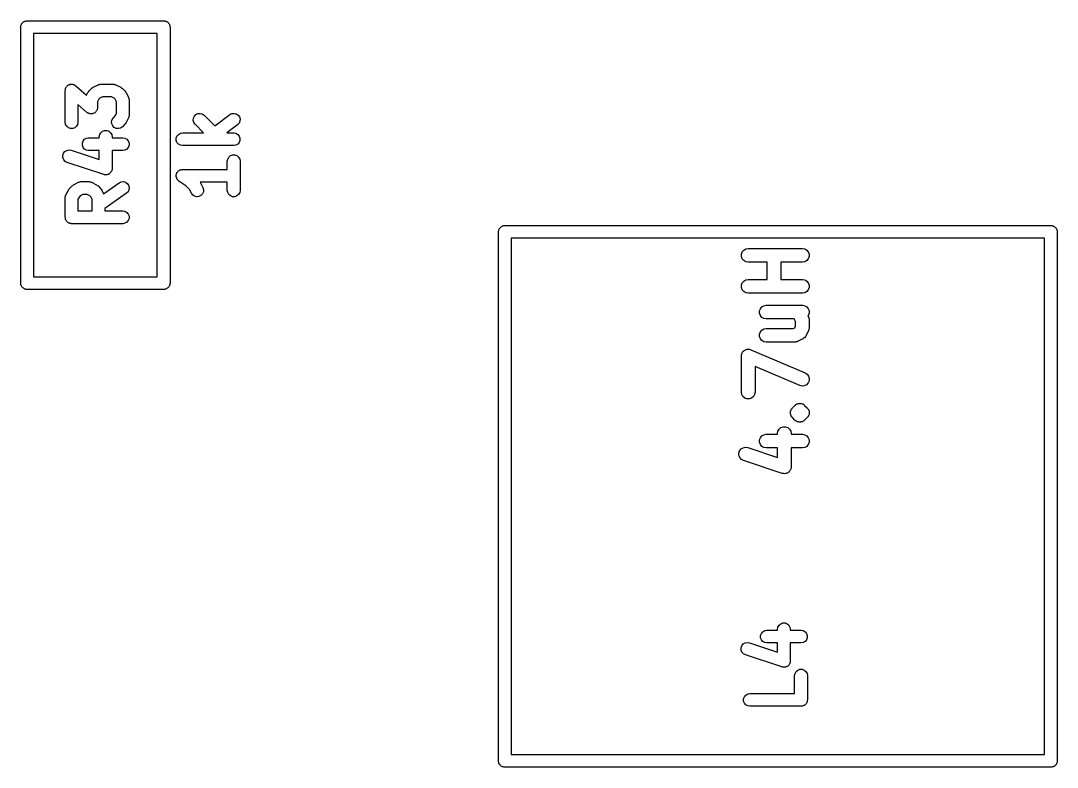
# Model space of a CAD drawing. Extents: x 10 to 287, y -200 to -10.
# Drawn here: x 120.92 to 133.07, y -84.58 to -75.83 of the extents above; entities that cross this region are included whole.
import ezdxf

# ---------------------------------------------------------------- set-up
doc = ezdxf.new("R2010")
doc.units = 0
doc.header["$MEASUREMENT"] = 0
doc.layers.add('BLACK', color=7, linetype='CONTINUOUS')

msp = doc.modelspace()

# ---------------------------------------------------------------- linework, layer by layer
at = {"layer": 'Black'}
for p, q in [((120.925, -75.9), (120.926, -75.8935)), ((120.925, -78.9), (120.925, -75.9)), ((120.926, -75.887), (120.928, -75.8808)), ((120.926, -75.8935), (120.926, -75.887)), ((120.928, -75.8808), (120.93, -75.8743)), ((120.93, -75.8743), (120.933, -75.8687)), ((120.933, -75.8687), (120.935, -75.8625)), ((120.935, -75.8625), (120.939, -75.8575)), ((120.939, -75.8575), (120.943, -75.8518)), ((120.943, -75.8518), (120.948, -75.8476)), ((120.948, -75.8476), (120.952, -75.8425)), ((120.952, -75.8425), (120.957, -75.8393)), ((120.957, -75.8393), (120.962, -75.835)), ((120.962, -75.835), (120.969, -75.8328)), ((120.969, -75.8328), (120.974, -75.8295)), ((120.974, -75.8295), (120.981, -75.8284)), ((120.981, -75.8284), (120.987, -75.8261)), ((120.987, -75.8261), (120.994, -75.8261)), ((120.994, -75.8261), (121, -75.825)), ((121, -75.825), (122.6, -75.825)), ((122.6, -75.825), (122.606, -75.8261)), ((122.606, -75.8261), (122.613, -75.8261)), ((122.613, -75.8261), (122.619, -75.8284)), ((122.619, -75.8284), (122.626, -75.8295)), ((122.626, -75.8295), (122.631, -75.8328)), ((122.631, -75.8328), (122.637, -75.835)), ((122.637, -75.835), (122.643, -75.8393)), ((122.643, -75.8393), (122.648, -75.8425)), ((122.648, -75.8425), (122.652, -75.8476)), ((122.652, -75.8476), (122.657, -75.8518)), ((122.657, -75.8518), (122.661, -75.8575)), ((122.661, -75.8575), (122.665, -75.8625)), ((122.665, -75.8625), (122.667, -75.8687)), ((122.667, -75.8687), (122.67, -75.8743)), ((122.67, -75.8743), (122.672, -75.8808)), ((122.672, -75.8808), (122.674, -75.887)), ((122.674, -75.887), (122.674, -75.8935)), ((122.674, -75.8935), (122.675, -75.9)), ((122.675, -75.9), (122.675, -78.9)), ((122.525, -75.975), (121.075, -75.975)), ((121.075, -75.975), (121.075, -78.825)), ((122.525, -78.825), (122.525, -75.975)), ((121.446, -76.6429), (121.448, -76.6356)), ((121.446, -77.0143), (121.446, -76.6429)), ((121.448, -76.6283), (121.45, -76.6229)), ((121.448, -76.6356), (121.448, -76.6283)), ((121.45, -76.6229), (121.451, -76.6172)), ((121.451, -76.6172), (121.455, -76.6109)), ((121.455, -76.6109), (121.457, -76.604)), ((121.457, -76.604), (121.461, -76.5997)), ((121.461, -76.5997), (121.464, -76.5946)), ((121.464, -76.5946), (121.47, -76.5899)), ((121.47, -76.5899), (121.474, -76.5844)), ((121.474, -76.5844), (121.479, -76.5816)), ((121.479, -76.5816), (121.484, -76.5779)), ((121.484, -76.5779), (121.491, -76.5754)), ((121.491, -76.5754), (121.497, -76.5719)), ((121.497, -76.5719), (121.503, -76.571)), ((121.503, -76.571), (121.508, -76.569)), ((121.508, -76.569), (121.516, -76.569)), ((121.516, -76.569), (121.523, -76.5679)), ((121.523, -76.5679), (121.529, -76.569)), ((121.529, -76.569), (121.534, -76.569)), ((121.534, -76.569), (121.541, -76.5715)), ((121.541, -76.5715), (121.549, -76.5729)), ((121.549, -76.5729), (121.553, -76.5759)), ((121.553, -76.5759), (121.559, -76.5779)), ((121.559, -76.5779), (121.565, -76.5826)), ((121.565, -76.5826), (121.571, -76.5864)), ((121.571, -76.5864), (121.697, -76.6964)), ((121.711, -76.6665), (121.719, -76.6568)), ((121.719, -76.6568), (121.726, -76.647)), ((121.726, -76.647), (121.754, -76.6184)), ((121.754, -76.6184), (121.764, -76.6115)), ((121.764, -76.6115), (121.774, -76.6043)), ((121.774, -76.6043), (121.831, -76.5758)), ((121.831, -76.5758), (121.835, -76.5745)), ((121.835, -76.5745), (121.839, -76.5724)), ((121.839, -76.5724), (121.847, -76.5709)), ((121.847, -76.5709), (121.856, -76.5683)), ((121.856, -76.5683), (121.86, -76.5686)), ((121.86, -76.5686), (121.864, -76.5679)), ((121.864, -76.5679), (122.007, -76.5679)), ((122.007, -76.5679), (122.011, -76.5686)), ((122.011, -76.5686), (122.016, -76.5683)), ((122.016, -76.5683), (122.024, -76.5709)), ((122.024, -76.5709), (122.033, -76.5724)), ((122.033, -76.5724), (122.037, -76.5745)), ((122.037, -76.5745), (122.041, -76.5758)), ((122.041, -76.5758), (122.098, -76.6043)), ((122.098, -76.6043), (122.107, -76.6115)), ((122.107, -76.6115), (122.117, -76.6184)), ((122.117, -76.6184), (122.146, -76.647)), ((122.146, -76.647), (122.153, -76.6568)), ((122.153, -76.6568), (122.16, -76.6665)), ((121.697, -76.6964), (121.711, -76.6665)), ((121.84, -76.7444), (121.825, -76.7748)), ((121.825, -76.7748), (121.825, -76.8429)), ((121.852, -76.7331), (121.84, -76.7444)), ((121.882, -76.7179), (121.852, -76.7331)), ((121.989, -76.7179), (121.882, -76.7179)), ((122.02, -76.7331), (121.989, -76.7179)), ((122.031, -76.7444), (122.02, -76.7331)), ((122.046, -76.7748), (122.031, -76.7444)), ((122.046, -76.9109), (122.046, -76.7748)), ((122.16, -76.6665), (122.189, -76.7236)), ((122.189, -76.7236), (122.19, -76.7277)), ((122.19, -76.7277), (122.192, -76.7315)), ((122.192, -76.7315), (122.193, -76.7401)), ((122.193, -76.7401), (122.196, -76.7486)), ((122.196, -76.7486), (122.196, -76.7529)), ((122.196, -76.7529), (122.196, -76.7571)), ((122.196, -76.7571), (122.196, -76.9286)), ((121.701, -76.8993), (121.596, -76.8081)), ((121.596, -76.8081), (121.596, -77.0143)), ((121.707, -76.9031), (121.701, -76.8993)), ((121.712, -76.9078), (121.707, -76.9031)), ((121.718, -76.9098), (121.712, -76.9078)), ((121.787, -76.9078), (121.781, -76.9103)), ((121.792, -76.9041), (121.787, -76.9078)), ((121.797, -76.9013), (121.792, -76.9041)), ((121.802, -76.8958), (121.797, -76.9013)), ((121.807, -76.8911), (121.802, -76.8958)), ((121.81, -76.8861), (121.807, -76.8911)), ((121.814, -76.8817), (121.81, -76.8861)), ((121.817, -76.8749), (121.814, -76.8817)), ((121.82, -76.8685), (121.817, -76.8749)), ((121.821, -76.8628), (121.82, -76.8685)), ((121.824, -76.8574), (121.821, -76.8628)), ((121.825, -76.8429), (121.824, -76.8501)), ((121.824, -76.8501), (121.824, -76.8574)), ((121.451, -77.0399), (121.446, -77.0143)), ((121.596, -77.0143), (121.592, -77.0399)), ((121.723, -76.9128), (121.718, -76.9098)), ((121.73, -76.9142), (121.723, -76.9128)), ((121.737, -76.9167), (121.73, -76.9142)), ((121.743, -76.9167), (121.737, -76.9167)), ((121.748, -76.9178), (121.743, -76.9167)), ((121.756, -76.9167), (121.748, -76.9178)), ((121.763, -76.9167), (121.756, -76.9167)), ((121.768, -76.9147), (121.763, -76.9167)), ((121.774, -76.9138), (121.768, -76.9147)), ((121.781, -76.9103), (121.774, -76.9138)), ((121.99, -77.0077), (121.996, -76.9826)), ((121.992, -77.0337), (121.99, -77.0077)), ((121.996, -76.9826), (122.011, -76.9613)), ((122.011, -76.9613), (122.031, -76.9413)), ((122.031, -76.9413), (122.046, -76.9109)), ((122.153, -77.0289), (122.146, -77.0387)), ((122.16, -77.0193), (122.153, -77.0289)), ((122.189, -76.9621), (122.16, -77.0193)), ((122.19, -76.958), (122.189, -76.9621)), ((122.192, -76.9542), (122.19, -76.958)), ((122.193, -76.9456), (122.192, -76.9542)), ((122.196, -76.9371), (122.193, -76.9456)), ((122.196, -76.9286), (122.196, -76.9328)), ((122.196, -76.9328), (122.196, -76.9371)), ((122.947, -76.9923), (122.949, -76.9663)), ((122.953, -77.0174), (122.947, -76.9923)), ((122.949, -76.9663), (122.96, -76.9427)), ((122.968, -77.0387), (122.953, -77.0174)), ((122.96, -76.9427), (122.978, -76.9243)), ((122.978, -76.9243), (123.002, -76.9133)), ((123.002, -76.9133), (123.028, -76.911)), ((123.028, -76.911), (123.053, -76.9177)), ((123.053, -76.9177), (123.074, -76.9327)), ((123.074, -76.9327), (123.2, -77.0581)), ((123.2, -77.0581), (123.376, -76.9257)), ((123.376, -76.9257), (123.4, -76.9139)), ((123.4, -76.9139), (123.426, -76.9108)), ((123.426, -76.9108), (123.451, -76.9167)), ((123.451, -76.9167), (123.473, -76.931)), ((123.484, -77.0267), (123.466, -77.0457)), ((123.473, -76.931), (123.488, -76.9518)), ((123.494, -77.0028), (123.484, -77.0267)), ((123.488, -76.9518), (123.496, -76.9767)), ((123.496, -76.9767), (123.494, -77.0028)), ((121.464, -77.0625), (121.451, -77.0399)), ((121.484, -77.0792), (121.464, -77.0625)), ((121.508, -77.0881), (121.484, -77.0792)), ((121.534, -77.0881), (121.508, -77.0881)), ((121.559, -77.0792), (121.534, -77.0881)), ((121.579, -77.0625), (121.559, -77.0792)), ((121.592, -77.0399), (121.579, -77.0625)), ((121.851, -77.1601), (121.864, -77.1375)), ((121.864, -77.1375), (121.884, -77.1208)), ((121.884, -77.1208), (121.908, -77.1119)), ((121.908, -77.1119), (121.934, -77.1119)), ((121.934, -77.1119), (121.959, -77.1208)), ((121.959, -77.1208), (121.979, -77.1375)), ((121.979, -77.1375), (121.992, -77.1601)), ((122.003, -77.0573), (121.992, -77.0337)), ((122.021, -77.0757), (122.003, -77.0573)), ((122.045, -77.0867), (122.021, -77.0757)), ((122.071, -77.089), (122.045, -77.0867)), ((122.096, -77.0823), (122.071, -77.089)), ((122.117, -77.0673), (122.096, -77.0823)), ((122.146, -77.0387), (122.117, -77.0673)), ((122.773, -77.1568), (122.796, -77.1438)), ((122.796, -77.1438), (122.821, -77.1393)), ((122.821, -77.1393), (123.069, -77.1393)), ((123.069, -77.1393), (122.968, -77.0387)), ((123.466, -77.0457), (123.342, -77.1393)), ((123.342, -77.1393), (123.421, -77.1393)), ((123.421, -77.1393), (123.447, -77.1438)), ((123.447, -77.1438), (123.47, -77.1568)), ((121.648, -77.2584), (121.656, -77.2339)), ((121.648, -77.2845), (121.648, -77.2584)), ((121.656, -77.2339), (121.673, -77.214)), ((121.673, -77.214), (121.696, -77.201)), ((121.696, -77.201), (121.721, -77.1964)), ((121.721, -77.1964), (121.846, -77.1964)), ((121.846, -77.1857), (121.851, -77.1601)), ((121.846, -77.1964), (121.846, -77.1857)), ((121.992, -77.1601), (121.996, -77.1857)), ((121.996, -77.1857), (121.996, -77.1964)), ((121.996, -77.1964), (122.121, -77.1964)), ((122.121, -77.1964), (122.147, -77.201)), ((122.147, -77.201), (122.17, -77.214)), ((122.17, -77.214), (122.186, -77.2339)), ((122.186, -77.2339), (122.195, -77.2584)), ((122.195, -77.2584), (122.195, -77.2845)), ((122.748, -77.2013), (122.756, -77.1768)), ((122.748, -77.2273), (122.748, -77.2013)), ((122.756, -77.2518), (122.748, -77.2273)), ((122.756, -77.1768), (122.773, -77.1568)), ((122.773, -77.2717), (122.756, -77.2518)), ((122.796, -77.2848), (122.773, -77.2717)), ((123.47, -77.2717), (123.447, -77.2848)), ((123.47, -77.1568), (123.486, -77.1768)), ((123.486, -77.2518), (123.47, -77.2717)), ((123.486, -77.1768), (123.495, -77.2013)), ((123.495, -77.2273), (123.486, -77.2518)), ((123.495, -77.2013), (123.495, -77.2273)), ((121.419, -77.4033), (121.427, -77.3786)), ((121.427, -77.3786), (121.443, -77.3582)), ((121.443, -77.3582), (121.465, -77.3445)), ((121.465, -77.3445), (121.491, -77.3393)), ((121.491, -77.3393), (121.517, -77.3431)), ((121.517, -77.3431), (121.846, -77.4531)), ((121.656, -77.3089), (121.648, -77.2845)), ((121.673, -77.3289), (121.656, -77.3089)), ((121.696, -77.3419), (121.673, -77.3289)), ((121.721, -77.3464), (121.696, -77.3419)), ((121.846, -77.3464), (121.721, -77.3464)), ((121.846, -77.4531), (121.846, -77.3464)), ((122.121, -77.3464), (121.996, -77.3464)), ((121.996, -77.3464), (121.996, -77.5571)), ((122.147, -77.3419), (122.121, -77.3464)), ((122.17, -77.3289), (122.147, -77.3419)), ((122.186, -77.3089), (122.17, -77.3289)), ((122.195, -77.2845), (122.186, -77.3089)), ((122.821, -77.2893), (122.796, -77.2848)), ((123.421, -77.2893), (122.821, -77.2893)), ((123.447, -77.2848), (123.421, -77.2893)), ((121.419, -77.4293), (121.419, -77.4033)), ((121.429, -77.4535), (121.419, -77.4293)), ((121.446, -77.473), (121.429, -77.4535)), ((121.469, -77.4854), (121.446, -77.473)), ((121.898, -77.6283), (121.469, -77.4854)), ((123.346, -77.4714), (123.351, -77.4458)), ((123.346, -77.5679), (123.346, -77.4714)), ((123.351, -77.4458), (123.364, -77.4232)), ((123.364, -77.4232), (123.384, -77.4065)), ((123.384, -77.4065), (123.408, -77.3976)), ((123.408, -77.3976), (123.434, -77.3976)), ((123.434, -77.3976), (123.459, -77.4065)), ((123.459, -77.4065), (123.479, -77.4232)), ((123.479, -77.4232), (123.492, -77.4458)), ((123.492, -77.4458), (123.496, -77.4714)), ((123.496, -77.4714), (123.496, -77.8143)), ((121.903, -77.6291), (121.898, -77.6283)), ((121.908, -77.631), (121.903, -77.6291)), ((121.916, -77.631), (121.908, -77.631)), ((121.923, -77.6321), (121.916, -77.631)), ((121.929, -77.631), (121.923, -77.6321)), ((121.934, -77.631), (121.929, -77.631)), ((121.942, -77.6284), (121.934, -77.631)), ((121.949, -77.6269), (121.942, -77.6284)), ((121.954, -77.624), (121.949, -77.6269)), ((121.959, -77.6221), (121.954, -77.624)), ((121.965, -77.6172), (121.959, -77.6221)), ((121.971, -77.6133), (121.965, -77.6172)), ((121.975, -77.6089), (121.971, -77.6133)), ((121.979, -77.6054), (121.975, -77.6089)), ((121.983, -77.5988), (121.979, -77.6054)), ((121.987, -77.5929), (121.983, -77.5988)), ((121.989, -77.5876), (121.987, -77.5929)), ((121.992, -77.5828), (121.989, -77.5876)), ((121.993, -77.5753), (121.992, -77.5828)), ((121.996, -77.5681), (121.993, -77.5753)), ((121.996, -77.5571), (121.995, -77.5626)), ((121.995, -77.5626), (121.996, -77.5681)), ((122.747, -77.638), (122.748, -77.634)), ((122.748, -77.6469), (122.747, -77.638)), ((122.748, -77.6298), (122.751, -77.6214)), ((122.748, -77.634), (122.748, -77.6298)), ((122.751, -77.6214), (122.753, -77.6127)), ((122.753, -77.6127), (122.755, -77.6093)), ((122.755, -77.6093), (122.756, -77.6054)), ((122.756, -77.6054), (122.762, -77.5985)), ((122.762, -77.5985), (122.767, -77.591)), ((122.767, -77.591), (122.771, -77.5886)), ((122.771, -77.5886), (122.773, -77.5854)), ((122.773, -77.5854), (122.781, -77.5809)), ((122.781, -77.5809), (122.788, -77.5756)), ((122.788, -77.5756), (122.792, -77.5745)), ((122.792, -77.5745), (122.796, -77.5724)), ((122.796, -77.5724), (122.805, -77.5708)), ((122.805, -77.5708), (122.813, -77.5683)), ((122.813, -77.5683), (122.817, -77.5686)), ((122.817, -77.5686), (122.821, -77.5679)), ((122.821, -77.5679), (123.346, -77.5679)), ((121.526, -77.7613), (121.535, -77.7544)), ((121.535, -77.7544), (121.545, -77.7472)), ((121.545, -77.7472), (121.602, -77.7186)), ((121.602, -77.7186), (121.606, -77.7174)), ((121.606, -77.7174), (121.61, -77.7152)), ((121.61, -77.7152), (121.619, -77.7137)), ((121.619, -77.7137), (121.627, -77.7112)), ((121.627, -77.7112), (121.631, -77.7115)), ((121.631, -77.7115), (121.636, -77.7107)), ((121.636, -77.7107), (121.721, -77.7107)), ((121.721, -77.7107), (121.726, -77.7115)), ((121.726, -77.7115), (121.73, -77.7112)), ((121.73, -77.7112), (121.738, -77.7137)), ((121.738, -77.7137), (121.747, -77.7152)), ((121.747, -77.7152), (121.751, -77.7174)), ((121.751, -77.7174), (121.755, -77.7186)), ((121.755, -77.7186), (121.812, -77.7472)), ((121.812, -77.7472), (121.822, -77.7544)), ((121.822, -77.7544), (121.832, -77.7613)), ((121.896, -77.8522), (122.078, -77.7243)), ((122.078, -77.7243), (122.102, -77.7133)), ((122.102, -77.7133), (122.128, -77.711)), ((122.128, -77.711), (122.153, -77.7177)), ((122.153, -77.7177), (122.174, -77.7327)), ((122.174, -77.7327), (122.189, -77.754)), ((122.189, -77.754), (122.196, -77.7792)), ((122.748, -77.6559), (122.748, -77.6469)), ((122.749, -77.6598), (122.748, -77.6559)), ((122.749, -77.6639), (122.749, -77.6598)), ((122.753, -77.6719), (122.749, -77.6639)), ((122.756, -77.6804), (122.753, -77.6719)), ((122.759, -77.6835), (122.756, -77.6804)), ((122.761, -77.6873), (122.759, -77.6835)), ((122.767, -77.6935), (122.761, -77.6873)), ((122.773, -77.7003), (122.767, -77.6935)), ((122.777, -77.7024), (122.773, -77.7003)), ((122.78, -77.7053), (122.777, -77.7024)), ((122.859, -77.7583), (122.78, -77.7053)), ((122.903, -77.8016), (122.859, -77.7583)), ((123.346, -77.7179), (123.027, -77.7179)), ((123.027, -77.7179), (123.031, -77.7236)), ((123.031, -77.7236), (123.06, -77.7807)), ((123.346, -77.8143), (123.346, -77.7179)), ((121.449, -77.883), (121.451, -77.8743)), ((121.451, -77.8743), (121.453, -77.8706)), ((121.453, -77.8706), (121.454, -77.8665)), ((121.454, -77.8665), (121.483, -77.8093)), ((121.483, -77.8093), (121.49, -77.7997)), ((121.49, -77.7997), (121.497, -77.7898)), ((121.497, -77.7898), (121.526, -77.7613)), ((121.623, -77.8759), (121.612, -77.8873)), ((121.653, -77.8607), (121.623, -77.8759)), ((121.704, -77.8607), (121.653, -77.8607)), ((121.734, -77.8759), (121.704, -77.8607)), ((121.746, -77.8873), (121.734, -77.8759)), ((121.832, -77.7613), (121.86, -77.7898)), ((121.86, -77.7898), (121.867, -77.7997)), ((121.867, -77.7997), (121.874, -77.8093)), ((121.874, -77.8093), (121.896, -77.8522)), ((122.164, -77.8472), (121.911, -78.0248)), ((122.183, -77.8287), (122.164, -77.8472)), ((122.194, -77.8051), (122.183, -77.8287)), ((122.196, -77.7792), (122.194, -77.8051)), ((122.926, -77.8478), (122.903, -77.8016)), ((122.941, -77.8687), (122.926, -77.8478)), ((122.963, -77.8831), (122.941, -77.8687)), ((123.038, -77.8745), (123.014, -77.8862)), ((123.055, -77.8556), (123.038, -77.8745)), ((123.066, -77.8317), (123.055, -77.8556)), ((123.06, -77.7807), (123.067, -77.8057)), ((123.067, -77.8057), (123.066, -77.8317)), ((123.351, -77.8399), (123.346, -77.8143)), ((123.364, -77.8625), (123.351, -77.8399)), ((123.384, -77.8792), (123.364, -77.8625)), ((123.408, -77.8881), (123.384, -77.8792)), ((123.459, -77.8792), (123.434, -77.8881)), ((123.479, -77.8625), (123.459, -77.8792)), ((123.492, -77.8399), (123.479, -77.8625)), ((123.496, -77.8143), (123.492, -77.8399)), ((121.446, -77.9), (121.447, -77.8957)), ((121.446, -78.1286), (121.446, -77.9)), ((121.447, -77.8914), (121.449, -77.883)), ((121.447, -77.8957), (121.447, -77.8914)), ((121.612, -77.8873), (121.596, -77.9177)), ((121.596, -77.9177), (121.596, -78.0536)), ((121.761, -77.9177), (121.746, -77.8873)), ((121.761, -78.0536), (121.761, -77.9177)), ((122.988, -77.8892), (122.963, -77.8831)), ((123.014, -77.8862), (122.988, -77.8892)), ((123.434, -77.8881), (123.408, -77.8881)), ((121.596, -78.0536), (121.761, -78.0536)), ((121.911, -78.0248), (121.911, -78.0536)), ((121.911, -78.0536), (122.121, -78.0536)), ((122.121, -78.0536), (122.147, -78.0581)), ((122.147, -78.0581), (122.17, -78.0711)), ((122.17, -78.0711), (122.186, -78.0911)), ((122.186, -78.0911), (122.195, -78.1155)), ((122.195, -78.1155), (122.195, -78.1416)), ((121.448, -78.135), (121.446, -78.1286)), ((121.448, -78.1416), (121.448, -78.135)), ((121.45, -78.1478), (121.448, -78.1416)), ((121.451, -78.1542), (121.45, -78.1478)), ((121.454, -78.1599), (121.451, -78.1542)), ((121.456, -78.1661), (121.454, -78.1599)), ((121.461, -78.1711), (121.456, -78.1661)), ((121.464, -78.1768), (121.461, -78.1711)), ((121.469, -78.181), (121.464, -78.1768)), ((121.473, -78.186), (121.469, -78.181)), ((121.479, -78.1893), (121.473, -78.186)), ((121.484, -78.1935), (121.479, -78.1893)), ((121.49, -78.1958), (121.484, -78.1935)), ((121.496, -78.199), (121.49, -78.1958)), ((121.502, -78.2002), (121.496, -78.199)), ((121.508, -78.2024), (121.502, -78.2002)), ((121.515, -78.2024), (121.508, -78.2024)), ((121.521, -78.2036), (121.515, -78.2024)), ((122.121, -78.2036), (121.521, -78.2036)), ((122.147, -78.199), (122.121, -78.2036)), ((122.17, -78.186), (122.147, -78.199)), ((122.186, -78.1661), (122.17, -78.186)), ((122.195, -78.1416), (122.186, -78.1661)), ((126.548, -78.2476), (126.552, -78.2425)), ((126.552, -78.2425), (126.557, -78.2393)), ((126.557, -78.2393), (126.562, -78.235)), ((126.562, -78.235), (126.569, -78.2328)), ((126.569, -78.2328), (126.574, -78.2295)), ((126.574, -78.2295), (126.581, -78.2284)), ((126.581, -78.2284), (126.587, -78.2261)), ((126.587, -78.2261), (126.594, -78.2261)), ((126.594, -78.2261), (126.6, -78.225)), ((126.6, -78.225), (133, -78.225)), ((133, -78.225), (133.006, -78.2261)), ((133.006, -78.2261), (133.013, -78.2261)), ((133.013, -78.2261), (133.019, -78.2284)), ((133.019, -78.2284), (133.026, -78.2295)), ((133.026, -78.2295), (133.031, -78.2328)), ((133.031, -78.2328), (133.037, -78.235)), ((133.037, -78.235), (133.043, -78.2393)), ((133.043, -78.2393), (133.048, -78.2425)), ((133.048, -78.2425), (133.052, -78.2476)), ((126.525, -78.3), (126.526, -78.2935)), ((126.525, -84.5), (126.525, -78.3)), ((126.526, -78.287), (126.528, -78.2808)), ((126.526, -78.2935), (126.526, -78.287)), ((126.528, -78.2808), (126.53, -78.2743)), ((126.53, -78.2743), (126.533, -78.2687)), ((126.533, -78.2687), (126.535, -78.2625)), ((126.535, -78.2625), (126.539, -78.2575)), ((126.539, -78.2575), (126.543, -78.2518)), ((126.543, -78.2518), (126.548, -78.2476)), ((133.052, -78.2476), (133.057, -78.2518)), ((133.057, -78.2518), (133.061, -78.2575)), ((133.061, -78.2575), (133.065, -78.2625)), ((133.065, -78.2625), (133.067, -78.2687)), ((133.067, -78.2687), (133.07, -78.2743)), ((133.07, -78.2743), (133.072, -78.2808)), ((133.072, -78.2808), (133.074, -78.287)), ((133.074, -78.287), (133.074, -78.2935)), ((133.074, -78.2935), (133.075, -78.3)), ((133.075, -78.3), (133.075, -84.5)), ((126.675, -78.375), (126.675, -84.425)), ((132.925, -78.375), (126.675, -78.375)), ((132.925, -84.425), (132.925, -78.375)), ((129.373, -78.5615), (129.383, -78.5354)), ((129.373, -78.5893), (129.373, -78.5615)), ((129.383, -78.6154), (129.373, -78.5893)), ((129.383, -78.5354), (129.401, -78.5141)), ((129.401, -78.5141), (129.425, -78.5002)), ((129.425, -78.5002), (129.452, -78.4953)), ((129.452, -78.4953), (130.087, -78.4953)), ((130.087, -78.4953), (130.115, -78.5002)), ((130.115, -78.5002), (130.139, -78.5141)), ((130.139, -78.5141), (130.157, -78.5354)), ((130.157, -78.5354), (130.166, -78.5615)), ((130.166, -78.5893), (130.157, -78.6154)), ((130.166, -78.5615), (130.166, -78.5893)), ((129.401, -78.6366), (129.383, -78.6154)), ((129.425, -78.6505), (129.401, -78.6366)), ((129.452, -78.6554), (129.425, -78.6505)), ((129.675, -78.6554), (129.452, -78.6554)), ((129.675, -78.8582), (129.675, -78.6554)), ((130.087, -78.6554), (129.835, -78.6554)), ((129.835, -78.6554), (129.835, -78.8582)), ((130.115, -78.6505), (130.087, -78.6554)), ((130.139, -78.6366), (130.115, -78.6505)), ((130.157, -78.6154), (130.139, -78.6366)), ((121.075, -78.825), (122.525, -78.825)), ((120.926, -78.9065), (120.925, -78.9)), ((120.926, -78.913), (120.926, -78.9065)), ((120.928, -78.9192), (120.926, -78.913)), ((120.93, -78.9257), (120.928, -78.9192)), ((120.933, -78.9313), (120.93, -78.9257)), ((120.935, -78.9375), (120.933, -78.9313)), ((120.939, -78.9425), (120.935, -78.9375)), ((120.943, -78.9482), (120.939, -78.9425)), ((120.948, -78.9524), (120.943, -78.9482)), ((120.952, -78.9575), (120.948, -78.9524)), ((120.957, -78.9607), (120.952, -78.9575)), ((120.962, -78.965), (120.957, -78.9607)), ((120.969, -78.9672), (120.962, -78.965)), ((120.974, -78.9705), (120.969, -78.9672)), ((120.981, -78.9716), (120.974, -78.9705)), ((120.987, -78.9739), (120.981, -78.9716)), ((120.994, -78.9739), (120.987, -78.9739)), ((121, -78.975), (120.994, -78.9739)), ((122.606, -78.9739), (122.6, -78.975)), ((122.613, -78.9739), (122.606, -78.9739)), ((122.619, -78.9716), (122.613, -78.9739)), ((122.626, -78.9705), (122.619, -78.9716)), ((122.631, -78.9672), (122.626, -78.9705)), ((122.637, -78.965), (122.631, -78.9672)), ((122.643, -78.9607), (122.637, -78.965)), ((122.648, -78.9575), (122.643, -78.9607)), ((122.652, -78.9524), (122.648, -78.9575)), ((122.657, -78.9482), (122.652, -78.9524)), ((122.661, -78.9425), (122.657, -78.9482)), ((122.665, -78.9375), (122.661, -78.9425)), ((122.667, -78.9313), (122.665, -78.9375)), ((122.67, -78.9257), (122.667, -78.9313)), ((122.672, -78.9192), (122.67, -78.9257)), ((122.674, -78.913), (122.672, -78.9192)), ((122.675, -78.9), (122.674, -78.9065)), ((122.674, -78.9065), (122.674, -78.913)), ((129.373, -78.9243), (129.383, -78.8982)), ((129.373, -78.9521), (129.373, -78.9243)), ((129.383, -78.9782), (129.373, -78.9521)), ((129.383, -78.8982), (129.401, -78.8769)), ((129.401, -78.8769), (129.425, -78.863)), ((129.425, -78.863), (129.452, -78.8582)), ((129.452, -78.8582), (129.675, -78.8582)), ((129.835, -78.8582), (130.087, -78.8582)), ((130.087, -78.8582), (130.115, -78.863)), ((130.115, -78.863), (130.139, -78.8769)), ((130.139, -78.8769), (130.157, -78.8982)), ((130.157, -78.8982), (130.166, -78.9243)), ((130.166, -78.9521), (130.157, -78.9782)), ((130.166, -78.9243), (130.166, -78.9521)), ((122.6, -78.975), (121, -78.975)), ((129.401, -78.9995), (129.383, -78.9782)), ((129.425, -79.0134), (129.401, -78.9995)), ((129.452, -79.0182), (129.425, -79.0134)), ((130.087, -79.0182), (129.452, -79.0182)), ((130.115, -79.0134), (130.087, -79.0182)), ((130.139, -78.9995), (130.115, -79.0134)), ((130.157, -78.9782), (130.139, -78.9995)), ((129.585, -79.2267), (129.595, -79.2006)), ((129.595, -79.2006), (129.612, -79.1793)), ((129.612, -79.1793), (129.637, -79.1654)), ((129.637, -79.1654), (129.664, -79.1606)), ((129.664, -79.1606), (130.087, -79.1606)), ((130.087, -79.1606), (130.115, -79.1654)), ((130.115, -79.1654), (130.139, -79.1793)), ((130.139, -79.1793), (130.157, -79.2006)), ((130.157, -79.2006), (130.166, -79.2267)), ((129.585, -79.2545), (129.585, -79.2267)), ((129.595, -79.2806), (129.585, -79.2545)), ((129.612, -79.3019), (129.595, -79.2806)), ((129.637, -79.3158), (129.612, -79.3019)), ((129.664, -79.3206), (129.637, -79.3158)), ((129.992, -79.3206), (129.664, -79.3206)), ((130.007, -79.3502), (129.992, -79.3206)), ((130.157, -79.2806), (130.153, -79.2845)), ((130.153, -79.2845), (130.159, -79.2955)), ((130.166, -79.2545), (130.157, -79.2806)), ((130.159, -79.2955), (130.16, -79.2999)), ((130.16, -79.2999), (130.162, -79.3039)), ((130.162, -79.3039), (130.164, -79.3132)), ((130.164, -79.3132), (130.167, -79.3222)), ((130.166, -79.2267), (130.166, -79.2545)), ((130.167, -79.3222), (130.166, -79.3268)), ((130.166, -79.3268), (130.167, -79.3313)), ((130.167, -79.3313), (130.167, -79.422)), ((129.595, -79.4727), (129.612, -79.4514)), ((129.612, -79.4514), (129.637, -79.4376)), ((129.637, -79.4376), (129.664, -79.4327)), ((129.664, -79.4327), (129.978, -79.4327)), ((129.978, -79.4327), (129.997, -79.4229)), ((129.997, -79.4229), (130.007, -79.4031)), ((130.007, -79.4031), (130.007, -79.3502)), ((130.159, -79.4578), (130.129, -79.5183)), ((130.16, -79.4534), (130.159, -79.4578)), ((130.162, -79.4494), (130.16, -79.4534)), ((130.164, -79.4402), (130.162, -79.4494)), ((130.167, -79.4312), (130.164, -79.4402)), ((130.167, -79.422), (130.166, -79.4266)), ((130.166, -79.4266), (130.167, -79.4312)), ((129.585, -79.4988), (129.595, -79.4727)), ((129.585, -79.5266), (129.585, -79.4988)), ((129.595, -79.5527), (129.585, -79.5266)), ((129.612, -79.574), (129.595, -79.5527)), ((129.637, -79.5879), (129.612, -79.574)), ((130.093, -79.5541), (130.032, -79.5843)), ((130.102, -79.5471), (130.093, -79.5541)), ((130.112, -79.5406), (130.102, -79.5471)), ((130.113, -79.5388), (130.112, -79.5406)), ((130.115, -79.5375), (130.113, -79.5388)), ((130.122, -79.5277), (130.115, -79.5375)), ((130.129, -79.5183), (130.122, -79.5277)), ((129.389, -79.7073), (129.391, -79.7032)), ((129.391, -79.7032), (129.398, -79.6973)), ((129.398, -79.6973), (129.404, -79.6906)), ((129.404, -79.6906), (129.409, -79.6884)), ((129.409, -79.6884), (129.412, -79.6854)), ((129.412, -79.6854), (129.421, -79.6822)), ((129.421, -79.6822), (129.429, -79.678)), ((129.429, -79.678), (129.434, -79.6775)), ((129.434, -79.6775), (129.438, -79.6758)), ((129.438, -79.6758), (129.448, -79.6758)), ((129.448, -79.6758), (129.457, -79.6748)), ((129.457, -79.6748), (129.461, -79.6758)), ((129.461, -79.6758), (129.466, -79.6758)), ((129.466, -79.6758), (129.475, -79.679)), ((129.475, -79.679), (129.484, -79.6811)), ((129.484, -79.6811), (130.119, -79.9532)), ((129.664, -79.5927), (129.637, -79.5879)), ((129.997, -79.5927), (129.664, -79.5927)), ((130.001, -79.5919), (129.997, -79.5927)), ((130.006, -79.5922), (130.001, -79.5919)), ((130.015, -79.5896), (130.006, -79.5922)), ((130.024, -79.5879), (130.015, -79.5896)), ((130.028, -79.5856), (130.024, -79.5879)), ((130.032, -79.5843), (130.028, -79.5856)), ((129.372, -79.7546), (129.374, -79.7456)), ((129.372, -80.178), (129.372, -79.7546)), ((129.374, -79.7364), (129.376, -79.732)), ((129.374, -79.7456), (129.374, -79.7364)), ((129.376, -79.732), (129.377, -79.7273)), ((129.377, -79.7273), (129.382, -79.7193)), ((129.382, -79.7193), (129.385, -79.7108)), ((129.385, -79.7108), (129.389, -79.7073)), ((130.056, -80.1003), (129.532, -79.876)), ((129.532, -79.876), (129.532, -80.178)), ((130.119, -79.9532), (130.142, -79.9685)), ((130.142, -79.9685), (130.159, -79.9907)), ((130.165, -80.0451), (130.154, -80.0706)), ((130.159, -79.9907), (130.167, -80.0173)), ((130.167, -80.0173), (130.165, -80.0451)), ((129.377, -80.2053), (129.372, -80.178)), ((129.532, -80.178), (129.527, -80.2053)), ((130.083, -80.1067), (130.056, -80.1003)), ((130.11, -80.1034), (130.083, -80.1067)), ((130.135, -80.0909), (130.11, -80.1034)), ((130.154, -80.0706), (130.135, -80.0909)), ((129.391, -80.2294), (129.377, -80.2053)), ((129.412, -80.2473), (129.391, -80.2294)), ((129.438, -80.2568), (129.412, -80.2473)), ((129.466, -80.2568), (129.438, -80.2568)), ((129.492, -80.2473), (129.466, -80.2568)), ((129.514, -80.2294), (129.492, -80.2473)), ((129.527, -80.2053), (129.514, -80.2294)), ((130.043, -80.3117), (130.05, -80.3099)), ((130.05, -80.3099), (130.057, -80.3105)), ((130.057, -80.3105), (130.064, -80.3099)), ((130.064, -80.3099), (130.071, -80.3117)), ((129.947, -80.4129), (129.948, -80.4095)), ((129.948, -80.4199), (129.947, -80.4129)), ((129.947, -80.4269), (129.948, -80.4199)), ((129.948, -80.4303), (129.947, -80.4269)), ((129.948, -80.406), (129.949, -80.4027)), ((129.948, -80.4095), (129.948, -80.406)), ((129.948, -80.4338), (129.948, -80.4303)), ((129.949, -80.4027), (129.95, -80.3992)), ((129.95, -80.3992), (129.952, -80.3928)), ((129.952, -80.3928), (129.954, -80.3861)), ((129.954, -80.3861), (129.956, -80.3832)), ((129.956, -80.3832), (129.957, -80.3799)), ((129.957, -80.3799), (129.96, -80.3772)), ((129.96, -80.3772), (129.961, -80.374)), ((129.961, -80.374), (129.966, -80.369)), ((129.966, -80.369), (129.97, -80.3633)), ((129.97, -80.3633), (130, -80.3331)), ((130, -80.3331), (130.006, -80.329)), ((130.006, -80.329), (130.011, -80.3241)), ((130.011, -80.3241), (130.017, -80.3211)), ((130.017, -80.3211), (130.023, -80.3171)), ((130.023, -80.3171), (130.03, -80.3153)), ((130.03, -80.3153), (130.036, -80.3124)), ((130.036, -80.3124), (130.043, -80.3117)), ((130.071, -80.3117), (130.078, -80.3124)), ((130.078, -80.3124), (130.084, -80.3153)), ((130.084, -80.3153), (130.091, -80.3171)), ((130.091, -80.3171), (130.097, -80.3211)), ((130.097, -80.3211), (130.103, -80.3241)), ((130.103, -80.3241), (130.108, -80.329)), ((130.108, -80.329), (130.114, -80.3331)), ((130.114, -80.3331), (130.144, -80.3633)), ((130.144, -80.3633), (130.148, -80.369)), ((130.148, -80.369), (130.153, -80.374)), ((130.153, -80.374), (130.154, -80.3772)), ((130.154, -80.3772), (130.157, -80.3799)), ((130.157, -80.3799), (130.158, -80.3832)), ((130.158, -80.3832), (130.16, -80.3861)), ((130.16, -80.3861), (130.162, -80.3928)), ((130.162, -80.3928), (130.165, -80.3992)), ((130.165, -80.3992), (130.165, -80.4027)), ((130.165, -80.4027), (130.166, -80.406)), ((130.166, -80.406), (130.166, -80.4095)), ((130.166, -80.4095), (130.167, -80.4129)), ((130.167, -80.4129), (130.166, -80.4199)), ((130.166, -80.4199), (130.167, -80.4269)), ((130.167, -80.4269), (130.166, -80.4303)), ((130.166, -80.4303), (130.166, -80.4338)), ((129.949, -80.4371), (129.948, -80.4338)), ((129.95, -80.4406), (129.949, -80.4371)), ((129.952, -80.4469), (129.95, -80.4406)), ((129.954, -80.4537), (129.952, -80.4469)), ((129.956, -80.4566), (129.954, -80.4537)), ((129.957, -80.4599), (129.956, -80.4566)), ((129.96, -80.4626), (129.957, -80.4599)), ((129.961, -80.4658), (129.96, -80.4626)), ((129.966, -80.4707), (129.961, -80.4658)), ((129.97, -80.4765), (129.966, -80.4707)), ((130, -80.5067), (129.97, -80.4765)), ((130.006, -80.5107), (130, -80.5067)), ((130.011, -80.5157), (130.006, -80.5107)), ((130.017, -80.5186), (130.011, -80.5157)), ((130.023, -80.5226), (130.017, -80.5186)), ((130.03, -80.5244), (130.023, -80.5226)), ((130.036, -80.5274), (130.03, -80.5244)), ((130.043, -80.528), (130.036, -80.5274)), ((130.05, -80.5298), (130.043, -80.528)), ((130.057, -80.5292), (130.05, -80.5298)), ((130.064, -80.5298), (130.057, -80.5292)), ((130.071, -80.528), (130.064, -80.5298)), ((130.078, -80.5274), (130.071, -80.528)), ((130.084, -80.5244), (130.078, -80.5274)), ((130.091, -80.5226), (130.084, -80.5244)), ((130.097, -80.5186), (130.091, -80.5226)), ((130.103, -80.5157), (130.097, -80.5186)), ((130.108, -80.5107), (130.103, -80.5157)), ((130.114, -80.5067), (130.108, -80.5107)), ((130.144, -80.4765), (130.114, -80.5067)), ((130.148, -80.4707), (130.144, -80.4765)), ((130.153, -80.4658), (130.148, -80.4707)), ((130.154, -80.4626), (130.153, -80.4658)), ((130.157, -80.4599), (130.154, -80.4626)), ((130.158, -80.4566), (130.157, -80.4599)), ((130.16, -80.4537), (130.158, -80.4566)), ((130.162, -80.4469), (130.16, -80.4537)), ((130.165, -80.4406), (130.162, -80.4469)), ((130.166, -80.4338), (130.165, -80.4371)), ((130.165, -80.4371), (130.165, -80.4406)), ((129.637, -80.6773), (129.664, -80.6725)), ((129.664, -80.6725), (129.796, -80.6725)), ((129.796, -80.6618), (129.8, -80.6344)), ((129.796, -80.6725), (129.796, -80.6618)), ((129.8, -80.6344), (129.814, -80.6104)), ((129.814, -80.6104), (129.836, -80.5925)), ((129.836, -80.5925), (129.862, -80.583)), ((129.862, -80.583), (129.889, -80.583)), ((129.889, -80.583), (129.916, -80.5925)), ((129.916, -80.5925), (129.937, -80.6104)), ((129.937, -80.6104), (129.951, -80.6344)), ((129.951, -80.6344), (129.956, -80.6618)), ((129.956, -80.6618), (129.956, -80.6725)), ((129.956, -80.6725), (130.087, -80.6725)), ((130.087, -80.6725), (130.115, -80.6773)), ((129.585, -80.7386), (129.595, -80.7125)), ((129.585, -80.7664), (129.585, -80.7386)), ((129.595, -80.7925), (129.585, -80.7664)), ((129.595, -80.7125), (129.612, -80.6912)), ((129.612, -80.8138), (129.595, -80.7925)), ((129.612, -80.6912), (129.637, -80.6773)), ((130.115, -80.6773), (130.139, -80.6912)), ((130.139, -80.6912), (130.157, -80.7125)), ((130.157, -80.7925), (130.139, -80.8138)), ((130.157, -80.7125), (130.166, -80.7386)), ((130.166, -80.7664), (130.157, -80.7925)), ((130.166, -80.7386), (130.166, -80.7664)), ((129.343, -80.892), (129.352, -80.8656)), ((129.344, -80.9197), (129.343, -80.892)), ((129.352, -80.8656), (129.369, -80.8438)), ((129.369, -80.8438), (129.393, -80.8293)), ((129.393, -80.8293), (129.42, -80.8237)), ((129.42, -80.8237), (129.447, -80.8278)), ((129.447, -80.8278), (129.796, -80.9439)), ((129.637, -80.8277), (129.612, -80.8138)), ((129.664, -80.8325), (129.637, -80.8277)), ((129.796, -80.8325), (129.664, -80.8325)), ((129.796, -80.9439), (129.796, -80.8325)), ((130.087, -80.8325), (129.956, -80.8325)), ((129.956, -80.8325), (129.956, -81.0549)), ((130.115, -80.8277), (130.087, -80.8325)), ((130.139, -80.8138), (130.115, -80.8277)), ((129.354, -80.9456), (129.344, -80.9197)), ((129.372, -80.9664), (129.354, -80.9456)), ((129.397, -80.9796), (129.372, -80.9664)), ((129.85, -81.1308), (129.397, -80.9796)), ((129.856, -81.1317), (129.85, -81.1308)), ((129.862, -81.1337), (129.856, -81.1317)), ((129.87, -81.1337), (129.862, -81.1337)), ((129.878, -81.1349), (129.87, -81.1337)), ((129.884, -81.1337), (129.878, -81.1349)), ((129.889, -81.1337), (129.884, -81.1337)), ((129.897, -81.1309), (129.889, -81.1337)), ((129.905, -81.1293), (129.897, -81.1309)), ((129.91, -81.1262), (129.905, -81.1293)), ((129.916, -81.1242), (129.91, -81.1262)), ((129.922, -81.119), (129.916, -81.1242)), ((129.929, -81.1147), (129.922, -81.119)), ((129.932, -81.1101), (129.929, -81.1147)), ((129.937, -81.1063), (129.932, -81.1101)), ((129.941, -81.0993), (129.937, -81.1063)), ((129.946, -81.093), (129.941, -81.0993)), ((129.948, -81.0874), (129.946, -81.093)), ((129.951, -81.0822), (129.948, -81.0874)), ((129.952, -81.0743), (129.951, -81.0822)), ((129.955, -81.0666), (129.952, -81.0743)), ((129.956, -81.0549), (129.955, -81.0607)), ((129.955, -81.0607), (129.955, -81.0666)), ((129.623, -82.9858), (129.646, -82.9728)), ((129.646, -82.9728), (129.672, -82.9683)), ((129.672, -82.9683), (129.796, -82.9683)), ((129.796, -82.9576), (129.801, -82.9319)), ((129.796, -82.9683), (129.796, -82.9576)), ((129.801, -82.9319), (129.814, -82.9094)), ((129.814, -82.9094), (129.834, -82.8927)), ((129.834, -82.8927), (129.858, -82.8838)), ((129.858, -82.8838), (129.884, -82.8838)), ((129.884, -82.8838), (129.909, -82.8927)), ((129.909, -82.8927), (129.929, -82.9094)), ((129.929, -82.9094), (129.942, -82.9319)), ((129.942, -82.9319), (129.946, -82.9576)), ((129.946, -82.9576), (129.946, -82.9683)), ((129.946, -82.9683), (130.071, -82.9683)), ((130.071, -82.9683), (130.097, -82.9728)), ((130.097, -82.9728), (130.119, -82.9858)), ((129.598, -83.0302), (129.607, -83.0057)), ((129.598, -83.0562), (129.598, -83.0302)), ((129.607, -83.0807), (129.598, -83.0562)), ((129.607, -83.0057), (129.623, -82.9858)), ((129.623, -83.1006), (129.607, -83.0807)), ((129.646, -83.1136), (129.623, -83.1006)), ((130.119, -83.1006), (130.097, -83.1136)), ((130.119, -82.9858), (130.136, -83.0057)), ((130.136, -83.0807), (130.119, -83.1006)), ((130.136, -83.0057), (130.145, -83.0302)), ((130.145, -83.0562), (130.136, -83.0807)), ((130.145, -83.0302), (130.145, -83.0562)), ((129.369, -83.1749), (129.377, -83.1502)), ((129.37, -83.2009), (129.369, -83.1749)), ((129.379, -83.2251), (129.37, -83.2009)), ((129.377, -83.1502), (129.393, -83.1299)), ((129.397, -83.2446), (129.379, -83.2251)), ((129.393, -83.1299), (129.416, -83.1162)), ((129.416, -83.1162), (129.441, -83.111)), ((129.441, -83.111), (129.467, -83.1148)), ((129.467, -83.1148), (129.796, -83.2247)), ((129.672, -83.1181), (129.646, -83.1136)), ((129.796, -83.1181), (129.672, -83.1181)), ((129.796, -83.2247), (129.796, -83.1181)), ((130.071, -83.1181), (129.946, -83.1181)), ((129.946, -83.1181), (129.946, -83.3286)), ((130.097, -83.1136), (130.071, -83.1181)), ((129.419, -83.257), (129.397, -83.2446)), ((129.848, -83.3997), (129.419, -83.257)), ((129.943, -83.3468), (129.942, -83.3543)), ((129.945, -83.3396), (129.943, -83.3468)), ((129.946, -83.3286), (129.945, -83.3341)), ((129.945, -83.3341), (129.945, -83.3396)), ((129.853, -83.4005), (129.848, -83.3997)), ((129.858, -83.4024), (129.853, -83.4005)), ((129.866, -83.4024), (129.858, -83.4024)), ((129.873, -83.4035), (129.866, -83.4024)), ((129.879, -83.4024), (129.873, -83.4035)), ((129.884, -83.4024), (129.879, -83.4024)), ((129.891, -83.3998), (129.884, -83.4024)), ((129.899, -83.3983), (129.891, -83.3998)), ((129.904, -83.3954), (129.899, -83.3983)), ((129.909, -83.3935), (129.904, -83.3954)), ((129.915, -83.3887), (129.909, -83.3935)), ((129.921, -83.3847), (129.915, -83.3887)), ((129.925, -83.3804), (129.921, -83.3847)), ((129.929, -83.3768), (129.925, -83.3804)), ((129.933, -83.3702), (129.929, -83.3768)), ((129.937, -83.3643), (129.933, -83.3702)), ((129.939, -83.3591), (129.937, -83.3643)), ((129.942, -83.3543), (129.939, -83.3591)), ((130.001, -83.4743), (130.014, -83.4517)), ((130.014, -83.4517), (130.034, -83.435)), ((130.034, -83.435), (130.058, -83.4261)), ((130.058, -83.4261), (130.084, -83.4261)), ((130.084, -83.4261), (130.109, -83.435)), ((130.109, -83.435), (130.129, -83.4517)), ((130.129, -83.4517), (130.142, -83.4743)), ((129.996, -83.4999), (130.001, -83.4743)), ((129.996, -83.7104), (129.996, -83.4999)), ((130.142, -83.4743), (130.146, -83.4999)), ((130.146, -83.4999), (130.146, -83.7854)), ((129.446, -83.7149), (129.472, -83.7104)), ((129.472, -83.7104), (129.996, -83.7104)), ((129.398, -83.7723), (129.407, -83.7479)), ((129.398, -83.7984), (129.398, -83.7723)), ((129.407, -83.8228), (129.398, -83.7984)), ((129.407, -83.7479), (129.424, -83.728)), ((129.424, -83.8428), (129.407, -83.8228)), ((129.424, -83.728), (129.446, -83.7149)), ((130.129, -83.8335), (130.124, -83.8377)), ((130.132, -83.8278), (130.129, -83.8335)), ((130.136, -83.8228), (130.132, -83.8278)), ((130.138, -83.8167), (130.136, -83.8228)), ((130.142, -83.811), (130.138, -83.8167)), ((130.143, -83.8045), (130.142, -83.811)), ((130.145, -83.7984), (130.143, -83.8045)), ((130.146, -83.7854), (130.145, -83.7918)), ((130.145, -83.7918), (130.145, -83.7984)), ((129.446, -83.8558), (129.424, -83.8428)), ((129.472, -83.8603), (129.446, -83.8558)), ((130.071, -83.8603), (129.472, -83.8603)), ((130.078, -83.8591), (130.071, -83.8603)), ((130.084, -83.8591), (130.078, -83.8591)), ((130.09, -83.8569), (130.084, -83.8591)), ((130.097, -83.8558), (130.09, -83.8569)), ((130.102, -83.8525), (130.097, -83.8558)), ((130.109, -83.8502), (130.102, -83.8525)), ((130.114, -83.846), (130.109, -83.8502)), ((130.119, -83.8428), (130.114, -83.846)), ((130.124, -83.8377), (130.119, -83.8428)), ((126.675, -84.425), (132.925, -84.425)), ((126.526, -84.5065), (126.525, -84.5)), ((126.526, -84.513), (126.526, -84.5065)), ((126.528, -84.5192), (126.526, -84.513)), ((126.53, -84.5257), (126.528, -84.5192)), ((126.533, -84.5313), (126.53, -84.5257)), ((126.535, -84.5375), (126.533, -84.5313)), ((126.539, -84.5425), (126.535, -84.5375)), ((126.543, -84.5482), (126.539, -84.5425)), ((126.548, -84.5524), (126.543, -84.5482)), ((126.552, -84.5575), (126.548, -84.5524)), ((126.557, -84.5607), (126.552, -84.5575)), ((126.562, -84.565), (126.557, -84.5607)), ((133.043, -84.5607), (133.037, -84.565)), ((133.048, -84.5575), (133.043, -84.5607)), ((133.052, -84.5524), (133.048, -84.5575)), ((133.057, -84.5482), (133.052, -84.5524)), ((133.061, -84.5425), (133.057, -84.5482)), ((133.065, -84.5375), (133.061, -84.5425)), ((133.067, -84.5313), (133.065, -84.5375)), ((133.07, -84.5257), (133.067, -84.5313)), ((133.072, -84.5192), (133.07, -84.5257)), ((133.074, -84.513), (133.072, -84.5192)), ((133.075, -84.5), (133.074, -84.5065)), ((133.074, -84.5065), (133.074, -84.513)), ((126.569, -84.5672), (126.562, -84.565)), ((126.574, -84.5705), (126.569, -84.5672)), ((126.581, -84.5716), (126.574, -84.5705)), ((126.587, -84.5739), (126.581, -84.5716)), ((126.594, -84.5739), (126.587, -84.5739)), ((126.6, -84.575), (126.594, -84.5739)), ((133, -84.575), (126.6, -84.575)), ((133.006, -84.5739), (133, -84.575)), ((133.013, -84.5739), (133.006, -84.5739)), ((133.019, -84.5716), (133.013, -84.5739)), ((133.026, -84.5705), (133.019, -84.5716)), ((133.031, -84.5672), (133.026, -84.5705)), ((133.037, -84.565), (133.031, -84.5672))]:
    msp.add_line(p, q, dxfattribs=at)

doc.saveas('drawing.dxf')
